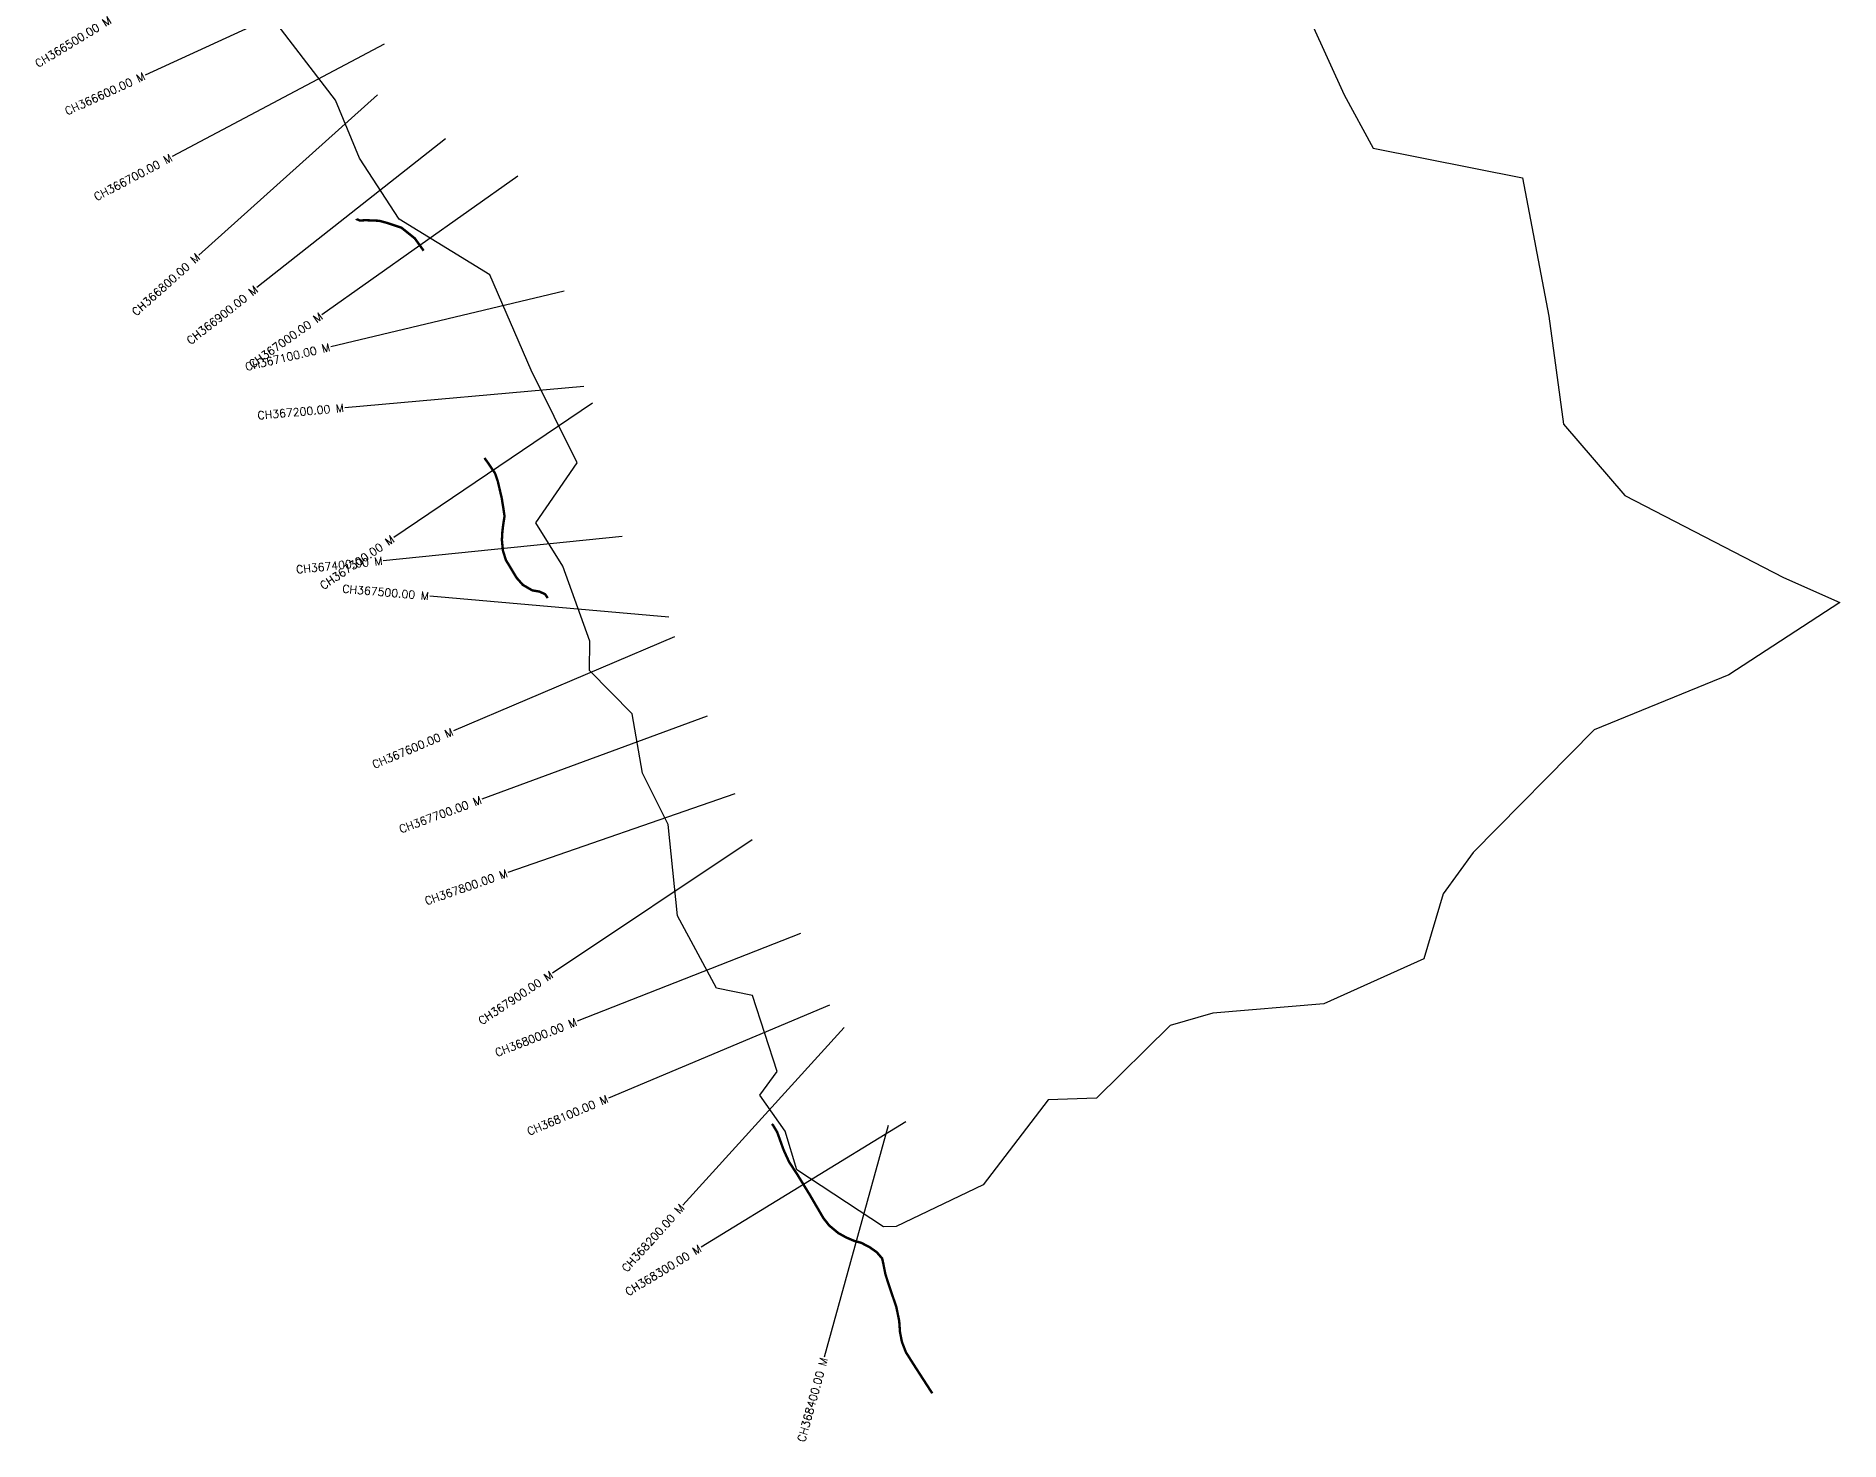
# Model space of a CAD drawing. Header units: metres. Extents: x 297192 to 300643, y 1967922 to 1972555.
# Drawn here: x 298389 to 300643, y 1967922 to 1969676 of the extents above; entities that cross this region are included whole.
import ezdxf
from ezdxf.enums import TextEntityAlignment as Align

# ---------------------------------------------------------------- set-up
doc = ezdxf.new("R2010")
doc.units = ezdxf.units.M
doc.header["$MEASUREMENT"] = 0
for name, color, linetype in [('CS', 134, 'Continuous'), ('CSMark', 6, 'Continuous'), ('NATURALLY PROTECTED', 3, 'Continuous')]:
    doc.layers.add(name, color=color, linetype=linetype)
doc.styles.get("Standard").update_dxf_attribs({"font": 'simplex.shx'})

msp = doc.modelspace()

# ---------------------------------------------------------------- linework, layer by layer
at = {"color": 3, "flags": 128}
msp.add_lwpolyline([(299940.2, 1969785.1), (300023.1, 1969602.8), (300059.5, 1969536.1), (300246.1, 1969499.1), (300279.1, 1969326.5), (300297.2, 1969191.5), (300373.8, 1969102.3), (300572.2, 1968999.9), (300642.6, 1968968.9), (300503.9, 1968878.5), (300335.6, 1968809.8), (300184.4, 1968656.4), (300146.8, 1968604.8), (300122.9, 1968523.5), (299997.8, 1968467.3), (299859, 1968455.7), (299805.9, 1968440.3), (299713.9, 1968349.8), (299653.5, 1968347.7), (299572.2, 1968241.4), (299463.3, 1968189.2), (299447.8, 1968188.8), (299339.2, 1968260), (299325, 1968308.4), (299293.3, 1968353.5), (299315, 1968383.1), (299284.2, 1968477.7), (299239, 1968487.2), (299190.4, 1968577.2), (299178.6, 1968691.4), (299146.5, 1968755.6), (299133.8, 1968829.5), (299080.4, 1968883.6), (299080.9, 1968920.3), (299047.2, 1969014.1), (299013.4, 1969068.2), (299065, 1969143.2), (299007.4, 1969258.7), (298955.8, 1969377.8), (298842.5, 1969447.4), (298792.9, 1969523.7), (298763, 1969596), (298628.2, 1969772.4)], dxfattribs=at)
at = {"layer": 'CS'}
for p, q in [((298797.7, 1969752.6), (298525.1, 1969627.3)), ((298824, 1969666.1), (298558.9, 1969525.7)), ((298815.5, 1969603), (298592.2, 1969402.6)), ((298900.4, 1969547.8), (298664.9, 1969362)), ((298991, 1969501.1), (298746, 1969328.1)), ((299048.9, 1969357.4), (298757, 1969288.2)), ((299073.4, 1969238.7), (298774.6, 1969212)), ((299084.2, 1969217.8), (298835.7, 1969049.7)), ((299121.2, 1969051.3), (298822.7, 1969020.9)), ((299179.6, 1968950.6), (298880.7, 1968976.6)), ((299186.4, 1968925.8), (298910.3, 1968808.4)), ((299227.4, 1968826.6), (298945.9, 1968723)), ((299261.8, 1968729.8), (298978.4, 1968631.4)), ((299283.6, 1968672.2), (299034.1, 1968505.6)), ((299344.1, 1968555.3), (299064.8, 1968445.8)), ((299380.4, 1968466), (299103.9, 1968349.8)), ((299398.5, 1968438.1), (299196.8, 1968216)), ((299475.6, 1968320.1), (299219.7, 1968163.6)), ((299453.3, 1968315.4), (299373.7, 1968026.1))]:
    msp.add_line(p, q, dxfattribs=at)
at = {"layer": 'NATURALLY PROTECTED', "color": 2, "const_width": 3, "flags": 128}
for points in [[(298789, 1969447.9), (298789.1, 1969447.7), (298793.5, 1969445.8), (298800.7, 1969446.2), (298817.6, 1969445.5), (298827.1, 1969442.9), (298845.3, 1969436.9), (298862.2, 1969423.4), (298873.1, 1969408.1)], [(298949.2, 1969149.3), (298949.9, 1969148.2), (298953.2, 1969143.6), (298962.3, 1969130.2), (298965.7, 1969120.4), (298970.7, 1969099.1), (298972.9, 1969085.3), (298974.2, 1969076.5), (298972.5, 1969065.6), (298971.5, 1969057.3), (298970.9, 1969046.8), (298972.2, 1969033.5), (298975.9, 1969021.7), (298989.4, 1968999.4), (298997.1, 1968990.7), (299008.8, 1968983.9), (299017.7, 1968982.4), (299024.9, 1968979.1), (299028.2, 1968974.3)], [(299308.2, 1968317.3), (299309.5, 1968316.1), (299314.8, 1968307.3), (299322.9, 1968284.9), (299329.9, 1968269.6), (299339, 1968255.9), (299355.4, 1968229.2), (299372.6, 1968199.8), (299379.9, 1968190.5), (299391.4, 1968181), (299401.4, 1968175.5), (299411, 1968171.4), (299419.8, 1968169), (299430.2, 1968163.6), (299439.3, 1968157.2), (299446, 1968149.4), (299447.4, 1968143.1), (299450.1, 1968129.5), (299456.2, 1968110.8), (299463.7, 1968088.9), (299467.3, 1968071.2), (299468.3, 1968057.3), (299470.7, 1968045.2), (299475.6, 1968032.4), (299486.1, 1968015.8), (299508.6, 1967981)]]:
    msp.add_lwpolyline(points, dxfattribs=at)

# ---------------------------------------------------------------- texts
at = {"layer": 'CSMark'}
for s, rotation, p in [('CH366500.00 M', 31.4058, (298481.5, 1969697.2)), ('CH366600.00 M', 24.6749, (298524.2, 1969626.9)), ('CH366700.00 M', 27.9108, (298558, 1969525.2)), ('CH366800.00 M', 41.9124, (298591.5, 1969402)), ('CH366900.00 M', 38.2821, (298664.1, 1969361.3)), ('CH367000.00 M', 35.2331, (298745.1, 1969327.5)), ('CH367100.00 M', 13.3334, (298756, 1969287.9)), ('CH367200.00 M', 5.1109, (298773.6, 1969211.9)), ('CH367300.00 M', 34.0725, (298834.9, 1969049.1)), ('CH367400.00 M', 5.8084, (298821.7, 1969020.8)), ('CH367500.00 M', 355.0423, (298879.7, 1968976.7)), ('CH367600.00 M', 23.0434, (298909.4, 1968808)), ('CH367700.00 M', 20.2134, (298944.9, 1968722.6)), ('CH367800.00 M', 19.1507, (298977.5, 1968631)), ('CH367900.00 M', 33.7217, (299033.2, 1968505.1)), ('CH368000.00 M', 21.4093, (299063.9, 1968445.4)), ('CH368100.00 M', 22.8016, (299103, 1968349.4)), ('CH368200.00 M', 47.7695, (299196.2, 1968215.2)), ('CH368300.00 M', 31.4447, (299218.8, 1968163)), ('CH368400.00 M', 74.6136, (299373.4, 1968025.2))]:
    msp.add_text(s, height=10, rotation=rotation, dxfattribs=at).set_placement(p, align=Align.MIDDLE_RIGHT)

doc.saveas('drawing.dxf')
